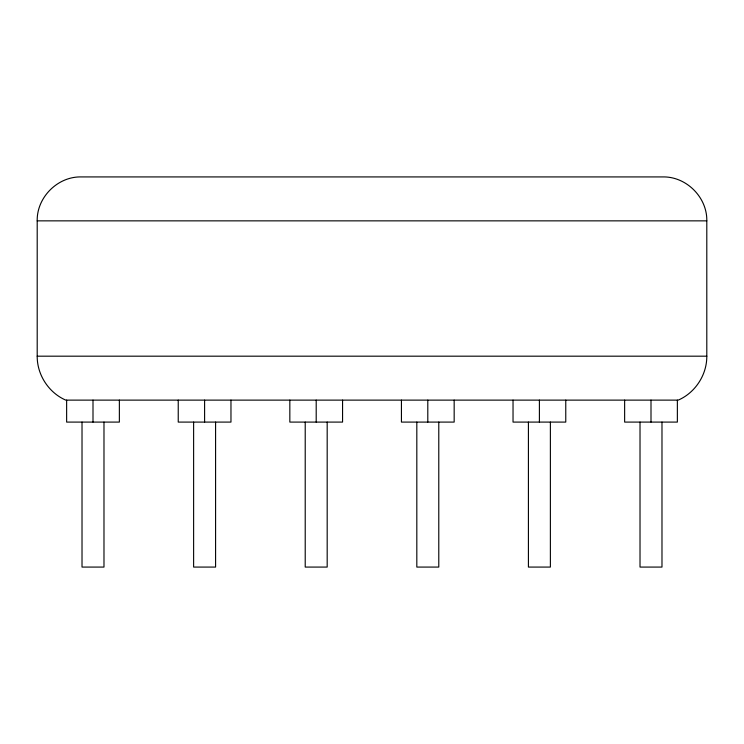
<?xml version="1.0" encoding="UTF-8"?>
<svg xmlns="http://www.w3.org/2000/svg" width="744" height="744" viewBox="0 0 744 744"><rect width="100%" height="100%" fill="white"/><g stroke="black" fill="none" stroke-linecap="round" stroke-linejoin="round"><path stroke-width="1.12" d="M706.8 356.181C706.958 374.781 695.305 392.72 678.24 400.123L65.76 400.123C48.695 392.72 37.042 374.781 37.2 356.181L37.2 220.856C36.707 197.374 57.651 176.43 81.133 176.923L662.867 176.923C686.349 176.43 707.293 197.374 706.8 220.856L706.8 356.181L37.2 356.181M37.2 220.856L706.8 220.856M677.366 400.123L677.366 422.09L624.635 422.09L624.635 400.123M661.983 422.09L661.983 567.077L640.017 567.077L640.017 422.09M651 400.123L651 422.09M565.766 400.123L565.766 422.09L513.034 422.09L513.034 400.123M550.383 422.09L550.383 567.077L528.417 567.077L528.417 422.09M539.4 400.123L539.4 422.09M454.166 400.123L454.166 422.09L401.435 422.09L401.435 400.123M438.783 422.09L438.783 567.077L416.817 567.077L416.817 422.09M427.8 400.123L427.8 422.09M342.566 400.123L342.566 422.09L289.834 422.09L289.834 400.123M327.183 422.09L327.183 567.077L305.217 567.077L305.217 422.09M316.2 400.123L316.2 422.09M230.966 400.123L230.966 422.09L178.235 422.09L178.235 400.123M215.583 422.09L215.583 567.077L193.617 567.077L193.617 422.09M204.6 400.123L204.6 422.09M119.365 400.123L119.365 422.09L66.635 422.09L66.635 400.123M103.983 422.09L103.983 567.077L82.017 567.077L82.017 422.09M93 400.123L93 422.09"/></g></svg>
